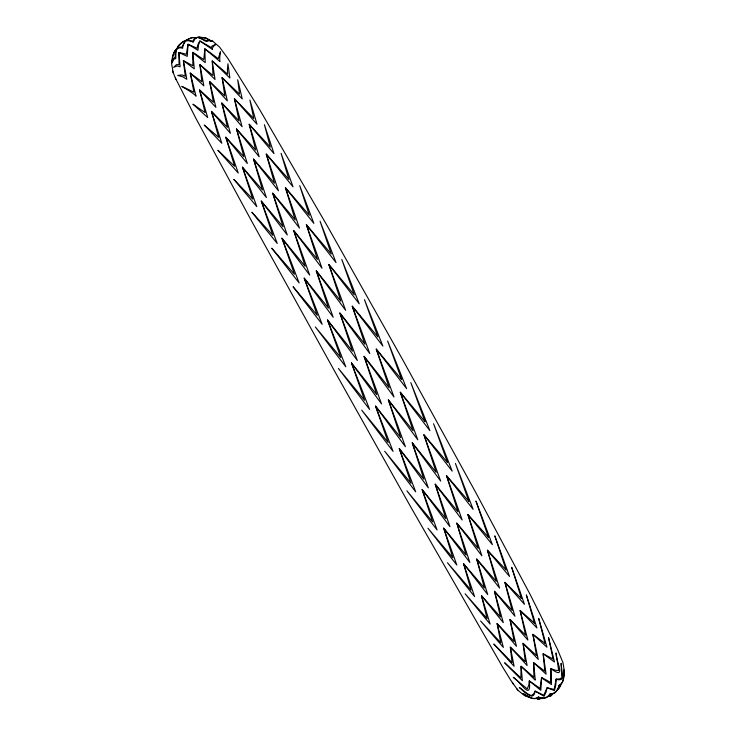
<?xml version="1.0" encoding="UTF-8"?>
<svg xmlns="http://www.w3.org/2000/svg" width="736" height="736" viewBox="0 0 736 736"><rect width="100%" height="100%" fill="white"/><g stroke="black" fill="none" stroke-linecap="round" stroke-linejoin="round"><path stroke-width="1.1" d="M172.123 61.014C172.739 55.292 174.634 46.35 182.261 46.994L185.665 40.462L192.639 41.161L194.295 38.962L197.285 37.361L206.724 40.682L208.684 40.112L212.621 41.124L208.233 40.784C205.381 43.599 201.213 36.524 197.285 37.361L194.994 38.888L193.09 42.329C187.294 37.941 182.592 41.547 182.666 48.263C174.717 45.457 171.819 56 172.095 61.934M563.472 676.835L564.438 672.566L563.38 676.826M560.528 685.906L560.86 684.618M173.76 54.611L173.99 54.068M557.584 689.623L560.584 685.934M552.055 694.563L550.868 695.824L548.311 696.486M553.178 693.524L551.016 695.732L548.973 696.265M557.308 689.77L559.645 687.562M186.153 40.121L191.884 37.702L195.767 37.518M186.392 40.029L191.783 37.628L195.868 37.554M184.359 41.124C178.14 43.838 174.864 50.701 175.223 57.344C171.746 58.264 169.749 69.092 173.733 59.248L175.766 58.586L175.968 51.456L178.149 46.046L182.924 41.74L185.325 40.627M540.38 698.703L541.935 698.262M540.656 698.676L542.754 698.17M198.674 37.03L205.951 38.106L210.855 40.774M198.683 37.113L205.776 38.014L210.836 40.793M528.779 696.992L524.483 695.437L529.074 697.185M523.876 695.17L517.748 690.074L510.692 680.174L502.467 666.779L410.384 506.313L334.889 371.671L252.338 222.428L195.969 118.487L175.297 77.878M212.732 41.179L219.53 47.03L227.866 58.429L259.541 109.397L327.143 225.694L402.767 359.867L475.898 492.77L530.233 594.624L557.492 649.308L562.957 662.648L564.438 671.646M512.339 682.677L513.461 684.241M516.654 688.546L517.748 690.074M171.543 63.416L173.245 72.781M172.592 71.171L175.968 79.525M535.201 679.466L535.201 680.147L521.07 666.282L520.904 677.939L504.648 662.777L522.394 680.717L521.07 666.282L533.931 677.258L533.6 662.667L544.842 671.223L543.15 653.752L553.086 659.06L548.559 637.67L554.493 662.041L543.15 653.752L546.112 674.194L533.6 662.667L535.201 679.466M563.868 670.073C563.748 674.976 564.742 683.091 559.01 685.372C558.256 690.009 554.935 694.048 550.077 693.956C547.52 697.976 542.699 699.255 538.476 697.038C533.618 701.058 526.728 695.833 523.02 693.432C527.022 696.026 533.867 701.371 538.476 697.038C542.69 699.715 547.924 698.197 550.188 693.781C555.33 694.793 558.247 689.66 559.01 685.372C564.632 682.796 563.813 674.48 563.868 670.091M178.94 52.504L180.09 66.792L177.174 65.955L173.604 67.362L176.474 64.63L179.05 64.639L178.94 52.504L186.355 54.197L188.048 44.261L196.99 48.217L197.92 44.565L199.907 41.004L211.324 47.546L211.913 46.166C220.22 42.366 211.342 45.936 212.465 49.487L199.907 41.004L198.628 44.482L197.938 50.287L188.048 44.261L187.257 56.368L178.94 52.504M227.415 69.304L227.691 74.198L212.226 60.968L213.035 75.504L199.934 64.648L201.876 81.76L190.238 73.048L193.936 92.175C166.98 79.129 192.556 91.347 196.024 96.204L190.238 73.048L203.826 85.836L199.934 64.648L215.022 79.479L212.226 60.968L229.88 78.025L227.948 63.765L227.415 69.304M541.604 677.865L540.822 690.35L529.304 680.901L528.899 684.692L527.27 688.924L513.231 677.35C520.278 681.15 531.548 702.337 529.304 680.901L540.068 688.39L541.586 677.442L550.721 682.502L550.878 668.656L555.873 670.349L558.688 670.468L556.076 652.896C555.441 660.781 567.594 681.058 550.878 668.656L551.476 684.544L541.604 677.865M192.74 52.569L192.869 65.734L183.374 60.6L185.27 76.213L181.912 74.925L177.68 75.422L182.96 76.884L186.824 79.295L183.374 60.6L194.286 68.853L192.768 52.256L203.762 59.616L204.856 48.815L218.288 58.678C222.806 44.132 218.822 55.798 219.954 61.548L204.856 48.815L205.224 62.624L192.74 52.569M562.479 675.924C563.978 680.036 558.596 680.441 556.131 679.144L554.18 689.457L547.087 687.764L546.002 692.245L544.06 696.274L535.081 691.095L533.977 693.542L531.272 695.658L527.51 693.735L519.276 687.452C523.121 690.405 533.802 702.843 535.081 691.095L543.794 695.207L547.087 687.764L554.447 690.607L555.763 685.207L556.131 679.144L559.921 678.859L561.927 677.635L561.09 663.338L562.479 675.924M539.608 698.933L537.252 698.915L539.608 698.933M193.053 104.282L207.708 117.558L199.585 89.958L213.422 102.322L209.613 81.549L224.82 95.928L222.079 77.593L239.54 94.162L237.737 79.755L242.245 98.946L222.079 77.593L227.332 100.869L209.613 81.549L215.887 107.355L199.585 89.958L205.086 112.58L193.053 104.282M545.036 643.273L532.901 634.358L536.461 655.463L523.066 643.347L525.302 661.646L510.324 647.156L512.09 662.566L493.792 644.018L514.105 666.282L510.324 647.156L527.096 665.491L523.066 643.347L538.264 659.392L532.901 634.358L546.958 647.211L538.669 618.406L545.036 643.273M204.341 125.194L221.821 143.244L211.453 111.375L227.452 127.356L221.812 103.012L239.071 120.833L234.416 98.734L253.782 118.505L249.909 100.087L257.002 124.228L234.416 98.734L242.098 126.712L221.812 103.012L230.432 133.326L211.453 111.375L218.693 137.347L204.341 125.194M534.483 623.079L520.131 610.521L525.55 635.186L510.011 619.51L514.142 641.507L497.094 623.567L500.811 642.74L480.571 620.963L503.35 647.413L497.094 623.567L516.46 646.309L510.011 619.51L527.868 640.062L520.131 610.521L536.94 627.955L526.341 594.872L534.483 623.079M218.012 150.337L238.262 173.052L225.786 137.2L243.864 156.676L236.495 128.929L255.696 150.043L249.191 124.292L270.314 147.053L264.399 124.66L274.004 153.649L249.191 124.292L259.201 156.796L236.495 128.929L247.324 163.512L225.786 137.2L234.646 166.299L218.012 150.337M521.465 598.524L504.924 582.378L512.109 610.429L494.491 591.321L500.471 616.878L481.454 595.654L487.085 618.525L465.069 593.768L490.139 624.128L481.454 595.654L503.304 622.619L494.491 591.321L514.952 616.244L504.924 582.378L524.446 604.32L511.676 567.254L521.465 598.524M233.956 179.483L256.818 206.632L242.457 167.21L262.476 189.952L253.524 159.096L274.491 183.218L266.257 154.063L288.926 179.474L281.069 153.29L293.038 186.861L266.257 154.063L278.429 190.771L253.524 159.096L266.368 197.57L242.457 167.21L252.779 199.106L233.956 179.483M506.055 569.811L487.434 550.234L496.248 581.385L476.689 559.047L484.398 587.954L463.57 563.702L471.031 590.088L447.451 562.718L474.573 596.574L463.57 563.702L487.72 594.578L476.689 559.047L499.578 588.073L487.434 550.234L509.533 576.454L494.804 535.836L506.055 569.811M251.979 212.299L277.233 243.469L261.28 201.057L283.02 226.706L272.697 193.163L295.191 219.889L285.421 187.698L309.368 215.317L299.718 185.628L313.84 223.385L285.421 187.698L299.488 228.123L272.697 193.163L287.279 234.996L261.28 201.057L272.817 235.29L251.979 212.299M488.428 537.234L467.875 514.51L478.124 548.357L456.817 523.14L466.09 555.036L443.688 528.144L452.824 557.75L427.966 528.227L456.808 565.036L443.688 528.144L469.862 562.47L456.817 523.14L481.905 555.846L467.875 514.51L492.356 544.668L475.953 501.05L488.428 537.234M271.832 248.299L299.147 282.946L281.971 238.243L305.155 266.331L293.738 230.616L317.446 259.458L306.388 224.701L331.283 254.003L320.068 221.214L336.03 262.605L306.388 224.701L322.028 268.226L293.738 230.616L309.69 275.135L281.971 238.243L294.446 274.261L271.832 248.299M468.823 501.271L446.577 475.787L457.994 511.814L435.206 484.159L445.804 518.586L422.114 489.541L432.722 521.962L406.916 490.838L437.074 529.938L422.114 489.541L449.963 526.718L435.206 484.159L462.162 519.993L446.577 475.787L473.138 509.367L455.418 463.45L468.823 501.271M447.552 462.502L423.899 434.755L436.181 472.365L412.234 442.814L423.872 479.2L399.252 448.592L411.047 483.304L384.689 451.232L415.702 491.841L399.252 448.592L428.343 487.894L412.234 442.814L440.671 481.086L423.899 434.755L452.189 471.132L433.568 423.724L447.552 462.502M293.167 286.865L322.166 324.328L304.189 278.134L328.468 308.09L316.268 270.82L340.851 301.18L328.808 264.445L354.274 294.805L341.78 259.449L359.205 303.784L328.808 264.445L345.616 310.307L316.268 270.82L333.206 317.253L304.189 278.134L317.262 315.302L293.167 286.865M425.012 421.645L400.292 392.233L413.089 430.716L388.36 399.915L400.706 437.607L375.526 406.097L388.194 442.474L361.707 410.164L393.07 451.407L375.526 406.097L405.389 446.697L388.36 399.915L417.8 439.824L400.292 392.233L429.87 430.634L410.817 382.619L425.012 421.645M359.665 315.045L352.25 306.176L364.918 344.227L339.866 313.012L352.498 351.155L327.502 319.976L340.823 357.604L315.348 326.986L345.81 366.786L327.502 319.976L357.319 360.484L339.866 313.012L369.776 353.538L352.25 306.176L382.895 346.095L364.449 299.635L377.89 336.922L359.665 315.045M401.626 379.5L376.243 349.066L389.169 387.706L364.072 356.344L376.74 394.625L351.449 362.922L364.633 400.283L338.431 368.469L369.61 409.446L351.449 362.922L381.552 403.935L364.072 356.344L394.008 397.017L376.243 349.066L406.612 388.672L387.614 340.97L401.626 379.5"/></g></svg>
